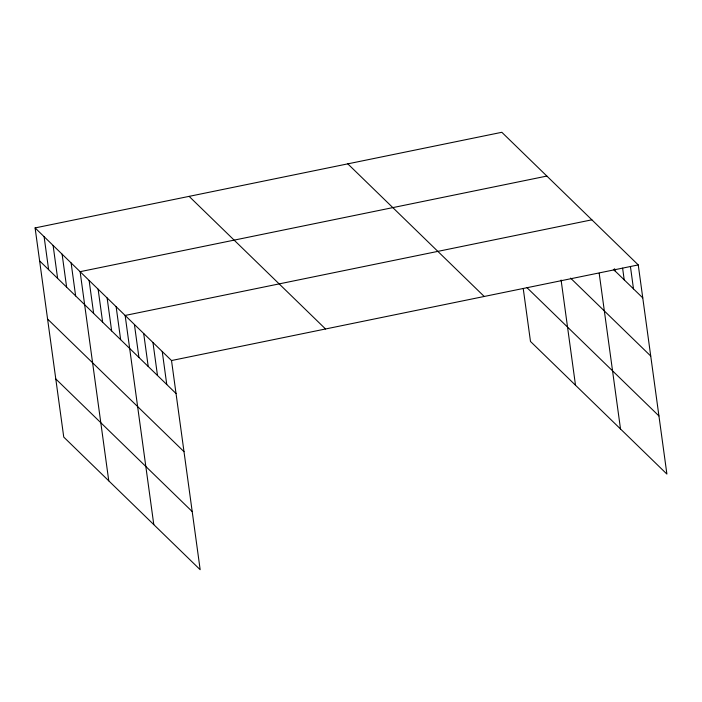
<?xml version="1.0" encoding="UTF-8"?>
<svg xmlns="http://www.w3.org/2000/svg" width="702" height="702" viewBox="0 0 702 702"><rect width="100%" height="100%" fill="white"/><g stroke="black" fill="none" stroke-linecap="round" stroke-linejoin="round"><path stroke-width="1.05" d="M35.1 227.922L171.516 360.538L200.167 569.708L63.75 437.083L35.1 227.922L501.833 132.292L638.25 264.917L666.9 474.078L530.484 341.462L523.253 288.706M546.849 176.062L80.116 271.683L108.766 480.852M591.865 219.823L125.14 315.452L153.791 524.613M171.516 360.538L638.25 264.917M613.39 269.34L642.769 297.894M570.586 278.124L650.728 356.037M527.018 287.697L658.932 415.935M347.806 163.856L484.231 296.472M189.119 196.367L325.544 328.984M39.619 260.898L176.035 393.524M47.578 319.041L184.003 451.658M55.791 378.948L192.208 511.565M630.431 266.541L633.494 288.882M622.613 268.155L624.21 279.861M614.645 268.717L614.934 270.84M599.183 273.262L620.515 428.992M561.091 280.019L575.5 385.222M162.241 351.526L166.76 384.503M152.966 342.506L157.485 375.482M143.691 333.485L148.21 366.47M134.415 324.464L138.935 357.45M116.128 306.695L120.647 339.68M107.125 297.946L111.644 330.923M98.122 289.189L102.641 322.174M89.119 280.44L93.638 313.417M71.113 262.934L75.632 295.911M62.109 254.177L66.629 287.162M53.106 245.428L57.625 278.404M44.103 236.671L48.622 269.656"/></g></svg>
